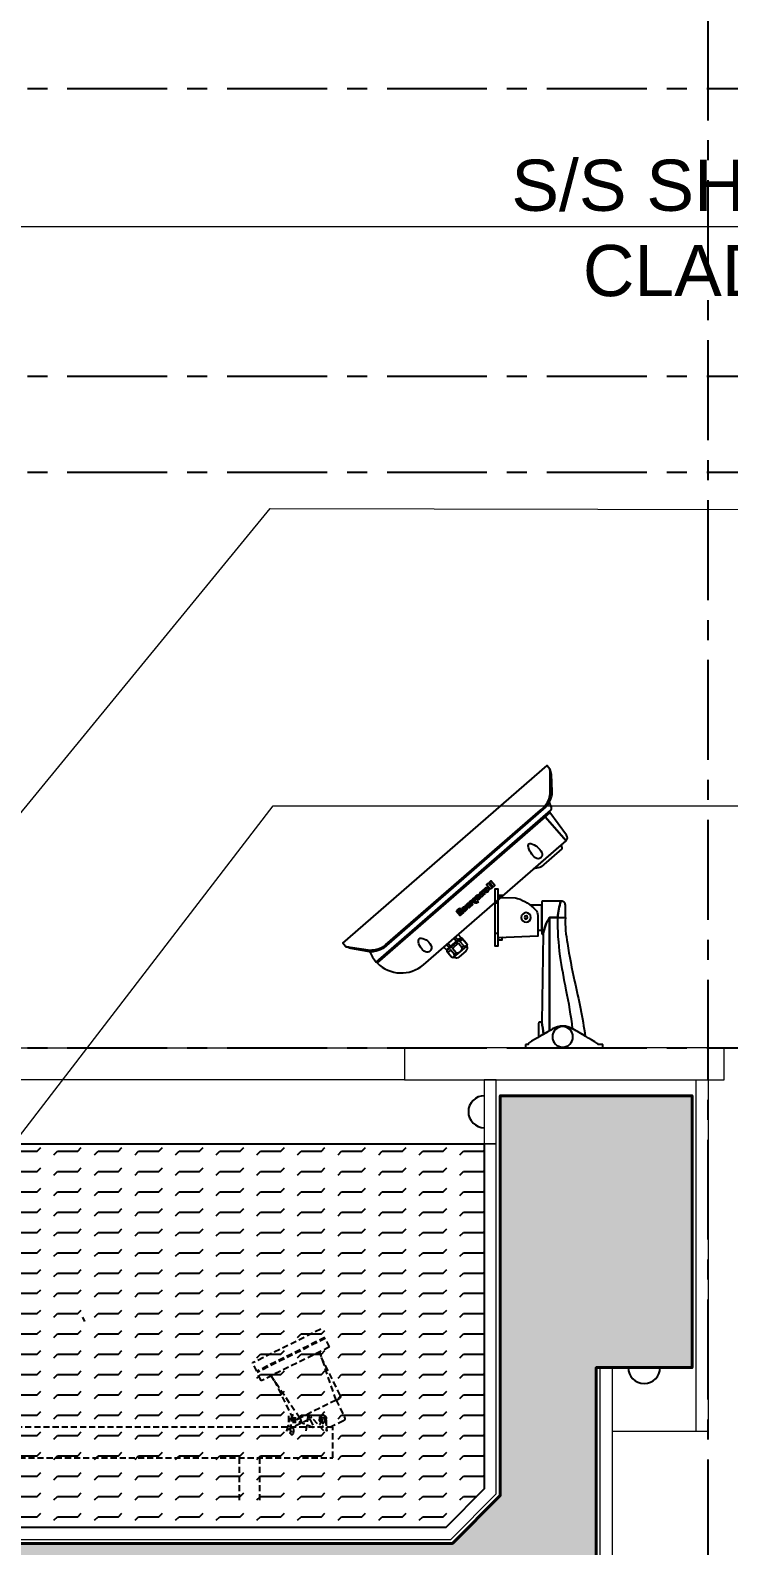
# Model space of a CAD drawing. Header units: inches. Extents: x 50027 to 54188, y -4291 to 1318.
# Drawn here: x 51971.1 to 52014.8, y -115.9 to -21.1 of the extents above; entities that cross this region are included whole.
import ezdxf

# ---------------------------------------------------------------- set-up
doc = ezdxf.new("R2010")
doc.units = ezdxf.units.IN
doc.linetypes.add('CENTER', pattern=[2, 1.25, -0.25, 0.25, -0.25])
doc.linetypes.add('HIDDEN', pattern=[9.525, 6.35, -3.175])
for name, color, linetype, lineweight in [('05--TEXT-3', 3, 'Continuous', 35), ('06--LINE-1', 9, 'Continuous', 18), ('E--CONCRETE-4', 6, 'Continuous', 40), ('E--CONCRETE-SHADE', 253, 'Continuous', 25), ('M--TILING-3', 2, 'Continuous', 18)]:
    doc.layers.add(name, color=color, linetype=linetype, lineweight=lineweight)
for name, color, linetype in [('IN-Sp-built-in', 32, 'Continuous'), ('PROIETTORI', 175, 'Continuous'), ('ROAD CL', 251, 'CENTER'), ('water hatch', 121, 'Continuous')]:
    doc.layers.add(name, color=color, linetype=linetype)
doc.styles.add('3-16', font='arial.ttf')
doc.styles.add('TIME NEW', font='times.ttf')
doc.dimstyles.new('3-8 LEADER', dxfattribs={"dimscale": 0.4, "dimtxt": 8, "dimasz": 4, "dimexe": 6, "dimexo": 6, "dimgap": 0, "dimtad": 0, "dimdec": 0, "dimzin": 12, "dimdsep": 46, "dimlunit": 4, "dimtxsty": 'TIME NEW', "dimblk": 'DIM AERO', "dimcen": 0, "dimdle": 20, "dimclrd": 1, "dimclre": 9, "dimclrt": 2, "dimadec": 0, "dimazin": 0, "dimtfac": 1, "dimtdec": 0, "dimtofl": 0, "dimtmove": 1, "dimatfit": 3, "dimldrblk": 'DIM AERO', "dimfxl": 1, "dimtvp": 0.75, "dimtolj": 1, "dimtzin": 12, "dimlwd": 18, "dimlwe": 18, "dimarcsym": 1})

# ---------------------------------------------------------------- blocks, each defined once
blk = doc.blocks.new('FOUNTAIN')
at = {"layer": 'PROIETTORI', "linetype": 'ByBlock'}
for p, q in [((25.1, 206.6, -1.1), (96.1, 171.4, -1.1)), ((271, 214.8, -1.1), (273.1, 219.2, -1.1)), ((15.9, 188.1, -1.1), (20.3, 196.9, -1.1)), ((20.3, 196.9, -1.1), (91.3, 161.6, -1.1)), ((20.8, 197.9, -1.1), (91.8, 162.7, -1.1)), ((4.7, 137.8, -1.1), (24.3, 177.2, -1.1)), ((9.1, 132.7, -1.1), (26.1, 183.1, -1.1)), ((15.9, 188.1, -1.1), (87, 152.9, -1.1)), ((87, 152.9, -1.1), (91.3, 161.6, -1.1)), ((91.8, 162.7, -1.1), (96.1, 171.4, -1.1)), ((46.9, 113.9, -1.1), (76.8, 157.9, -1.1)), ((53.7, 113.5, -1.1), (73.2, 153, -1.1)), ((9.1, 132.7, -1.1), (0.1, 114.6, -1.1)), ((9.1, 132.7, -1.1), (5.9, 134.2, -1.1)), ((9.1, 132.7, -1.1), (46.9, 113.9, -1.1)), ((1.3, 111, -1.1), (18.8, 102.4, -1.1)), ((19.1, 114.9, -1.1), (22.7, 117.3, -1.1)), ((19.4, 110.7, -1.1), (19.1, 114.9, -1.1)), ((20.4, 110.2, -1.1), (19.4, 110.7, -1.1)), ((21.9, 100.8, -1.1), (34.4, 114.6, -1.1)), ((22.7, 117.3, -1.1), (26.5, 115.4, -1.1)), ((26.8, 111.1, -1.1), (23.3, 108.8, -1.1)), ((26.5, 115.4, -1.1), (26.8, 111.1, -1.1)), ((36.1, 112.2, -1.1), (32.8, 105.5, -1.1)), ((33.2, 104.1, -1.1), (55.7, 113, -1.1)), ((37.5, 112.6, -1.1), (59.9, 101.5, -1.1)), ((40.3, 100.6, -1.1), (38, 115.8, -1.1)), ((46.9, 113.9, -1.1), (44.6, 109.1, -1.1)), ((46.9, 113.9, -1.1), (50.1, 112.3, -1.1)), ((51.7, 115, -1.1), (51.7, 104.4, -1.1)), ((57.1, 113.5, -1.1), (57.4, 114.1, -1.1)), ((60.4, 100.3, -1.1), (57.4, 114.1, -1.1)), ((58.5, 116.4, -1.1), (58.5, 104.4, -1.1)), ((88.9, 72.7, -1.1), (88.9, 27.7, -1.1)), ((110.1, 72.7, -1.1), (110.1, 27.7, -1.1))]:
    blk.add_line(p, q, dxfattribs=at)
at = {"layer": 'PROIETTORI', "linetype": 'ByBlock', "elevation": -1.1}
blk.add_lwpolyline([(54.7, 100.5), (53.2, 99.3), (53.6, 117.3), (55.4, 116.6), (57, 97.9), (56.6, 99.9)], close=True, dxfattribs=at)
blk.add_lwpolyline([(501.3, 72.7), (12.5, 72.7), (12.5, 104.4), (501.3, 104.4)], dxfattribs=at)
at = {"layer": 'PROIETTORI', "linetype": 'ByBlock'}
blk.add_circle((55.1, 98.6, -1.1), 1.72, dxfattribs=at)
for centre, radius, start, end in [((7.1, 136.6, -1.1), 2.64, 153.6272, 243.6272), ((2.5, 113.4, -1.1), 2.64, 153.6272, 243.6272), ((23, 113, -1.1), 2.64, 288.72, 214.5833), ((23, 113, -1.1), 1.59, 334.0617, 154.0617), ((35.6, 117, -1.1), 2.64, 243.6272, 333.6272), ((37, 111.7, -1.1), 1.06, 63.6272, 153.6272), ((51.3, 114.7, -1.1), 2.64, 243.6272, 333.6272), ((56.1, 113.9, -1.1), 1.06, 243.6272, 333.6272), ((33.7, 105.1, -1.1), 1.06, 153.6272, 243.6272), ((59.4, 100.6, -1.1), 1.06, 345.6297, 63.6272)]:
    blk.add_arc(centre, radius, start, end, dxfattribs=at)
for points, knots in [([(21.5, 113.7, -1.1), (21.3, 113, -1.1), (21.1, 112.6, -1.1), (20.8, 111.6, -1.1), (20.6, 110.9, -1.1), (20.1, 109.1, -1.1), (19.8, 108.1, -1.1), (19.4, 106.2, -1.1), (19.2, 105.4, -1.1), (19, 103.4, -1.1), (18.9, 102.3, -1.1), (18.8, 99.9, -1.1), (18.9, 98.7, -1.1), (19.2, 117.1, -1.1), (19.2, 116.8, -1.1), (23.5, 104.4, -1.1)], [0, 0, 0, 0, 2.046107, 2.046107, 6.138321, 6.138321, 11.916812, 11.916812, 16.054552, 16.054552, 21.748352, 21.748352, 27.442153, 27.442153, 29.191208, 29.191208, 29.191208, 29.191208]), ([(24.4, 112.4, -1.1), (23.5, 109.6, -1.1), (21.7, 104, -1.1), (22, 117.7, -1.1), (27.5, 104.4, -1.1)], [0, 0, 0, 0, 16.740656, 33.286525, 33.286525, 33.286525, 33.286525])]:
    blk.add_open_spline(points, degree=3, knots=knots, dxfattribs=at)
blk = doc.blocks.new('DIM AERO')
at = {"color": 2}
blk.add_line((0, 0), (-1.414, 0), dxfattribs=at)
at = {"color": 2, "const_width": 0.01}
blk.add_lwpolyline([(-1, -1), (0, 0), (-1, 1)], dxfattribs=at)
blk = doc.blocks.new('Honeywell Logo 1')
for points in [[(0.319, 0), (0.205, 0), (0.205, 0.171), (0.114, 0.171), (0.114, 0), (0, 0), (0, 0.331), (0.114, 0.331), (0.114, 0.194), (0.205, 0.194), (0.205, 0.331), (0.319, 0.331)], [(0.673, 0), (0.673, 0.228), (0.77, 0.228), (0.77, 0)], [(1.083, 0.125), (1.163, 0.125), (1.163, 0.103), (1.083, 0.103)], [(1.402, 0), (1.271, 0.228), (1.385, 0.228), (1.451, 0.114), (1.499, 0.228), (1.533, 0.228), (1.437, 0)], [(1.938, 0.228), (1.904, 0.228), (1.853, 0.081), (1.801, 0.228), (1.733, 0.228), (1.682, 0.081), (1.63, 0.228), (1.539, 0.228), (1.619, 0), (1.687, 0), (1.739, 0.147), (1.79, 0), (1.858, 0)], [(2.052, 0.125), (2.132, 0.125), (2.132, 0.103), (2.052, 0.103)], [(2.269, 0.331), (2.36, 0.331), (2.36, 0), (2.269, 0)], [(2.497, 0.331), (2.497, 0), (2.406, 0), (2.406, 0.331)]]:
    blk.add_lwpolyline(points, close=True)
for points in [[(0.456, 0.12), (0.456, 0.182, -1), (0.536, 0.182), (0.536, 0.12), (0.639, 0.12, 0.115355), (0.628, 0.164, 0.103952), (0.597, 0.204, 0.09106), (0.552, 0.23, 0.083657), (0.496, 0.239, 0.083657), (0.44, 0.23, 0.09106), (0.395, 0.204, 0.103952), (0.363, 0.164, 0.115355), (0.353, 0.12)], [(0.456, 0.12), (0.456, 0.057, 1), (0.536, 0.057), (0.536, 0.12), (0.639, 0.12, -0.115355), (0.628, 0.075, -0.103952), (0.597, 0.035, -0.09106), (0.552, 0.009, -0.083657), (0.496, 0, -0.083657), (0.44, 0.009, -0.09106), (0.395, 0.035, -0.103952), (0.363, 0.075, -0.115355), (0.353, 0.12)], [(0.946, 0.171), (0.946, 0), (0.849, 0), (0.849, 0.16, 0.396477), (0.815, 0.19, 0.410009), (0.77, 0.148), (0.77, 0.205, -0.210536), (0.92, 0.218, -0.065965), (0.927, 0.213, -0.214833), (0.946, 0.171, -0.591468)], [(0.99, 0.075, 0.103952), (1.022, 0.035, 0.09106), (1.067, 0.009, 0.083657), (1.123, 0), (1.123, 0.017, -0.414214), (1.083, 0.057), (1.083, 0.182, -0.414214), (1.123, 0.222), (1.123, 0.239, 0.083657), (1.067, 0.23, 0.09106), (1.022, 0.204, 0.103952), (0.99, 0.164, 0.115355), (0.98, 0.12, 0.115355)], [(1.266, 0.12, 0.115355), (1.256, 0.164, 0.103952), (1.224, 0.204, 0.09106), (1.179, 0.23, 0.083657), (1.123, 0.239), (1.123, 0.222, -0.414214), (1.163, 0.182), (1.163, 0.103), (1.266, 0.103), (1.266, 0.116, 0.009982)], [(1.123, 0.017, 0.230505), (1.216, 0.062), (1.243, 0.055, -0.055347), (1.224, 0.035, -0.09106), (1.179, 0.009, -0.083657), (1.123, 0)], [(1.96, 0.075, 0.103952), (1.991, 0.035, 0.09106), (2.036, 0.009, 0.083657), (2.092, 0), (2.092, 0.017, -0.414214), (2.052, 0.057), (2.052, 0.182, -0.414214), (2.092, 0.222), (2.092, 0.239, 0.083657), (2.036, 0.23, 0.09106), (1.991, 0.204, 0.103952), (1.96, 0.164, 0.115355), (1.949, 0.12, 0.115355)], [(2.235, 0.12, 0.115355), (2.225, 0.164, 0.103952), (2.193, 0.204, 0.09106), (2.148, 0.23, 0.083657), (2.092, 0.239), (2.092, 0.222, -0.414214), (2.132, 0.182), (2.132, 0.103), (2.235, 0.103), (2.235, 0.116, 0.009982)], [(2.092, 0.017, 0.230505), (2.185, 0.062), (2.212, 0.055, -0.055347), (2.193, 0.035, -0.09106), (2.148, 0.009, -0.083657), (2.092, 0)]]:
    blk.add_lwpolyline(points, format="xyb", close=True)
blk.add_lwpolyline([(1.388, -0.034, -0.376633), (1.356, -0.056, -0.296207), (1.351, -0.048, 1.703815), (1.283, -0.074, 0.447971), (1.417, -0.046), (1.437, 0), (1.402, 0), (1.388, -0.034)], format="xyb")
blk = doc.blocks.new('HHCWM-SIDE')
for p, q in [((7.758, -0.562), (7.914, -0.562)), ((8.384, -0.562), (8.541, -0.562))]:
    blk.add_line(p, q)
for points in [[(11.401, 2.694, 0.121898), (12.005, 2.844, 0.047327), (12.35, 3.06), (13.184, 4.03, 0.047494), (13.357, 4.275), (13.357, 4.534), (-3.572, 4.534), (-3.572, 4.275, 0.047494), (-3.399, 4.03), (-2.564, 3.06, 0.047327), (-2.22, 2.844, 0.121898), (-1.616, 2.694), (-1.429, 2.694)], [(13.357, 4.275, -0.047494), (13.184, 4.03), (12.35, 3.06, -0.047327), (12.005, 2.844, -0.121898), (11.401, 2.694), (-1.429, 2.694), (-1.616, 2.694, -0.121898), (-2.22, 2.844, -0.047327), (-2.564, 3.06), (-3.399, 4.03, -0.047494), (-3.572, 4.275, 0.094382), (-3.407, 3.962), (-2.73, 3.113, 0.110243), (-2.442, 2.854, 0.065781), (-1.945, 2.653, 0.062926), (-1.82, 2.637), (11.605, 2.637, 0.062926), (11.73, 2.653, 0.065781), (12.227, 2.854, 0.110243), (12.515, 3.113), (13.192, 3.962, 0.094382)], [(11.605, 2.637, 0.062926), (11.73, 2.653, 0.065781), (12.227, 2.854, 0.072838), (12.431, 3.011, -0.089317), (12.544, 2.27), (-1.921, 2.27, -0.310909), (-2.061, 2.367), (-2.203, 2.738, 0.0332), (-1.945, 2.653, 0.062926), (-1.82, 2.637)], [(-1.391, 0.209, -0.390275), (-1.64, 0.439), (-1.785, 2.194), (-1.391, 2.194)], [(-1.391, 2.194), (12.541, 2.194, -0.39622), (10.43, 0.209), (-1.391, 0.209)], [(0.758, 0.65, 0.189897), (0.606, 1.517, 0.560181), (0.386, 1.517, 0.189897), (0.233, 0.65, 0.816705)], [(9.805, 0.723, 0.280791), (9.668, 1.561, 0.404587), (9.448, 1.559, 0.304953), (9.327, 0.723, 0.598424)], [(-1, 0.209, -0.173472), (-0.923, 0.105, 0.169249), (-0.846, 0), (0.846, 0, 0.129829), (0.945, 0.026), (1.222, 0.183, -0.129829), (1.32, 0.209)], [(8.651, -0.689), (7.648, -0.689, -0.414214), (7.523, -0.564), (7.523, -0.114), (7.556, -0.081), (8.743, -0.081), (8.776, -0.114), (8.776, -0.564, -0.414214)], [(7.604, -0.681, 0.040867), (7.669, -0.662, 0.262971), (7.758, -0.562), (7.758, -0.227, 0.414214), (7.738, -0.207), (7.523, -0.207), (7.523, -0.564, 0.312318)], [(7.867, -0.887), (8.431, -0.887, 0.345871), (8.694, -0.681, -0.088113), (8.651, -0.689), (7.648, -0.689, -0.088113), (7.605, -0.681, 0.345871)], [(8.384, -0.562, -0.262971), (8.295, -0.662, -0.181797), (8.003, -0.662, -0.262971), (7.914, -0.562), (7.914, -0.227, -0.414214), (7.934, -0.207), (8.364, -0.207, -0.414214), (8.384, -0.227)], [(8.695, -0.681, -0.040867), (8.63, -0.662, -0.262971), (8.541, -0.562), (8.541, -0.227, -0.414214), (8.561, -0.207), (8.776, -0.207), (8.776, -0.564, -0.312318)]]:
    blk.add_lwpolyline(points, format="xyb", close=True)
for points in [[(12.5, 2.194), (-1.761, 2.194), (-1.761, 2.27), (12.5, 2.27)], [(7.556, 0.209), (7.556, -0.036), (8.743, -0.036), (8.743, 0.209)], [(7.778, -0.036), (7.778, 0.16), (7.909, 0.16), (7.909, -0.036)], [(8.521, -0.036), (8.521, 0.16), (8.389, 0.16), (8.389, -0.036)], [(7.697, -0.081), (7.697, -0.036), (8.601, -0.036), (8.601, -0.081)]]:
    blk.add_lwpolyline(points, close=True)
at = {"xscale": 1.149999999999991, "yscale": 1.149999999999991, "zscale": 1.149999999999991}
blk.add_blockref('Honeywell Logo 1', (3.799, 1.019), dxfattribs=at)
blk = doc.blocks.new('HHMW-SIDE')
for p, q in [((-9.071, 4.348), (-9.071, 4.124)), ((-7.161, 4.348), (-7.161, 4.124))]:
    blk.add_line(p, q)
for points in [[(-9.071, 4.124), (-9.921, 4.124), (-9.921, 4.348), (-9.071, 4.348)], [(-7.161, 4.348), (-6.368, 4.348), (-6.368, 4.124), (-7.161, 4.124)]]:
    blk.add_lwpolyline(points)
for points in [[(-9.533, 4.124), (-9.533, 3.882), (-9.397, 3.882), (-9.406, 4.124)], [(-9.071, 4.124), (-9.071, 4.348), (-7.161, 4.348), (-7.161, 4.124)], [(-6.756, 4.124), (-6.756, 3.882), (-6.892, 3.882), (-6.883, 4.124)]]:
    blk.add_lwpolyline(points, close=True)
for points in [[(-9.406, 4.124), (-9.369, 3.063, 0.073748), (-9.342, 2.919, 0.11958), (-8.631, 1.803, 0.193785), (-8.285, 1.663), (-6.969, 1.663), (-6.883, 4.124)], [(-7.357, 1.663), (-7.357, 1.403), (-8.906, 1.403), (-8.906, 2.108, 0.03668), (-8.631, 1.803, 0.193785), (-8.285, 1.663)], [(-0.25, 2.253), (-0.209, 2.253), (-0.209, 2.373, -0.414214), (-0.159, 2.423), (0, 2.423), (0, -2.423), (-0.159, -2.423, -0.414214), (-0.209, -2.373), (-0.209, -2.125), (-0.21, -2.125, -0.261116), (-0.253, -2.101, -0.00712), (-1.175, -0.545, -0.281831), (-1.175, 0.738, -0.006819), (-0.293, 2.229, -0.261438)], [(-9.173, 0.205), (-9.173, 1.353, -0.414214), (-9.123, 1.403), (-7.15, 1.403, -0.414214), (-7.1, 1.353), (-7.1, 1.316, 0.117669), (-8.144, 0.919), (-8.144, 0.401, 0.075178)], [(-8.144, 0.919, -0.117669), (-7.1, 1.316), (-1.593, 1.408, 0.026701), (-0.851, 1.296, 0.001717), (-1.071, 0.919)], [(-0.671, 1.602, 0.001397), (-0.851, 1.296, -0.026701), (-1.593, 1.408), (-1.593, 1.552, -0.414214), (-1.543, 1.602)], [(-8.144, 0.401), (-8.144, -0.068), (-8.923, -0.068, -0.414214), (-9.173, 0.182), (-9.173, 0.205, -0.075178)], [(-3.597, -0.125, 0.015849), (-5.732, 0.248, 0.039032), (-8.144, 0.401), (-8.144, 0.919), (-1.071, 0.919, 0.000824), (-1.175, 0.738, 0.276622), (-1.187, -0.525, -0.020074)], [(-1.175, -0.545, -0.004832), (-1.187, -0.525, -0.020074), (-3.597, -0.125, 0.015849), (-5.732, 0.248, 0.039032), (-8.144, 0.401), (-8.144, -0.068, -0.054555), (-6.527, -0.195, -0.015339), (-4.156, -0.644, 0.019738), (-0.725, -1.317, -0.003515)]]:
    blk.add_lwpolyline(points, format="xyb", close=True)
for centre, radius in [((-8.15, 2.388), 0.3), ((-8.15, 2.388), 0.0991), ((-0.679, 0.097), 0.641)]:
    blk.add_circle(centre, radius)

msp = doc.modelspace()

# ---------------------------------------------------------------- hatches: boundary and pattern name
at = {"layer": 'E--CONCRETE-SHADE'}
h = msp.add_hatch(color=240, dxfattribs=at)
h.dxf.hatch_style = 1
h.paths.add_polyline_path([(51916.55147, -120.77439), (51916.55147, -51.77439), (51928.55147, -51.77439), (51928.55147, -68.77439), (51922.55147, -68.77439), (51922.55147, -112.77439), (51925.55147, -115.77439), (51997.55147, -115.77439), (52000.55147, -112.77439), (52000.55147, -87.77439), (52012.55147, -87.77439), (52012.55147, -104.77439), (52006.55147, -104.77439), (52006.55147, -120.77439)])
at = {"layer": 'water hatch'}
h = msp.add_hatch(dxfattribs=at)
h.set_pattern_fill('FLEX', color=150, scale=0.2)
h.set_pattern_definition([(0, (-2543.1744, 4794.4451), (0, 1.27), [1.27, -1.27]), (45, (-2541.9044, 4794.4451), (0, 1.269999998), [0.3175, -1.161051226, 0.3175, -1.796051226])])
h.paths.add_polyline_path([(51999.55147, -90.77439), (51999.55147, -112.36017), (51997.13725, -114.77439), (51925.96568, -114.77439), (51923.55147, -112.36017), (51923.55147, -90.77439)])

# ---------------------------------------------------------------- linework, layer by layer
for centre, start, end in [((51999.55147, -88.77439), 90, 270), ((52009.55147, -104.77439), 180, 0)]:
    msp.add_arc(centre, 1, start, end)
at = {"layer": '06--LINE-1'}
msp.add_line((52012.80147, -108.77439), (52007.55147, -108.77439), dxfattribs=at)
for points in [[(51923.55147, -84.77439), (51994.55147, -84.77439), (51994.55147, -86.77439), (51923.55147, -86.77439)], [(51925.65502, -115.52439), (51997.44791, -115.52439), (52000.30147, -112.67083), (52000.30147, -90.77439), (51999.55147, -90.77439), (51999.55147, -112.36017), (51997.13725, -114.77439), (51925.96568, -114.77439), (51923.55147, -112.36017), (51923.55147, -90.77439), (51922.80147, -90.77439), (51922.80147, -112.67083)]]:
    msp.add_lwpolyline(points, close=True, dxfattribs=at)
at = {"layer": 'E--CONCRETE-4'}
msp.add_lwpolyline([(51916.55147, -120.77439), (51916.55147, -51.77439), (51928.55147, -51.77439), (51928.55147, -68.77439), (51922.55147, -68.77439), (51922.55147, -112.77439), (51925.55147, -115.77439), (51997.55147, -115.77439), (52000.55147, -112.77439), (52000.55147, -87.77439), (52012.55147, -87.77439), (52012.55147, -104.77439), (52006.55147, -104.77439), (52006.55147, -120.77439)], close=True, dxfattribs=at)
at = {"layer": 'M--TILING-3'}
for points in [[(52014.55147, -84.77439), (51994.55147, -84.77439), (51994.55147, -86.77439), (52014.55147, -86.77439)], [(52000.30147, -86.77439), (51999.55147, -86.77439), (51999.55147, -90.77439), (52000.30147, -90.77439)], [(52012.80147, -86.77439), (52013.55147, -86.77439), (52013.55147, -108.77439), (52012.80147, -108.77439)], [(52006.80147, -104.77439), (52007.55147, -104.77439), (52007.55147, -120.77439), (52006.80147, -120.77439)]]:
    msp.add_lwpolyline(points, close=True, dxfattribs=at)
at = {"layer": 'ROAD CL', "ltscale": 5}
for p, q in [((52013.55147, -186.77439), (52013.55147, 443.1787)), ((51173.46549, -24.77439), (52445.63744, -24.77439)), ((51173.46549, -42.77439), (52445.63744, -42.77439)), ((51173.46549, -48.77439), (52445.63744, -48.77439)), ((51173.46549, -84.77439), (52445.63744, -84.77439))]:
    msp.add_line(p, q, dxfattribs=at)
at = {"layer": 'water hatch', "color": 250}
msp.add_lwpolyline([(51999.55147, -90.77439), (51999.55147, -112.36017), (51997.13725, -114.77439), (51925.96568, -114.77439), (51923.55147, -112.36017), (51923.55147, -90.77439)], close=True, dxfattribs=at)

# ---------------------------------------------------------------- block references
at = {"linetype": 'HIDDEN', "xscale": -0.0600000000000015, "yscale": 0.0600000000000015, "zscale": 0.0600000000000015}
msp.add_blockref('FOUNTAIN', (51990.82065, -114.77439, 0.0677), dxfattribs=at)
at = {"layer": 'IN-Sp-built-in', "xscale": -1}
for name, p, rotation in [('HHCWM-SIDE', (52003.75136, -72.89664), 41.00000000000001), ('HHMW-SIDE', (52004.55147, -84.77439), 90)]:
    msp.add_blockref(name, p, dxfattribs=dict(at, rotation=rotation))

# ---------------------------------------------------------------- texts
at = {"layer": '05--TEXT-3', "insert": (52061.5919, -33.52378), "char_height": 3.2, "width": 66.4518004, "attachment_point": 6, "style": '3-16'}
msp.add_mtext('\\A1;S/S SHEET CHROME FINISH CLADDING ON MS FRAME ', dxfattribs=at)

# ---------------------------------------------------------------- leaders
at = {"layer": '05--TEXT-3'}
for points in [[(51857.55147, -33.41952), (52061.5919, -33.41952)], [(51928.49457, -70.88243), (51969.91246, -70.88243), (51986.15033, -51.0602), (52061.6633, -51.16528)], [(51960.47042, -103.2942), (51986.34668, -69.63975), (52105.32945, -69.63975)]]:
    msp.add_leader(points, dimstyle='3-8 LEADER', override={"dimgap": 0, "dimtad": 0}, dxfattribs=at)

doc.saveas('drawing.dxf')
